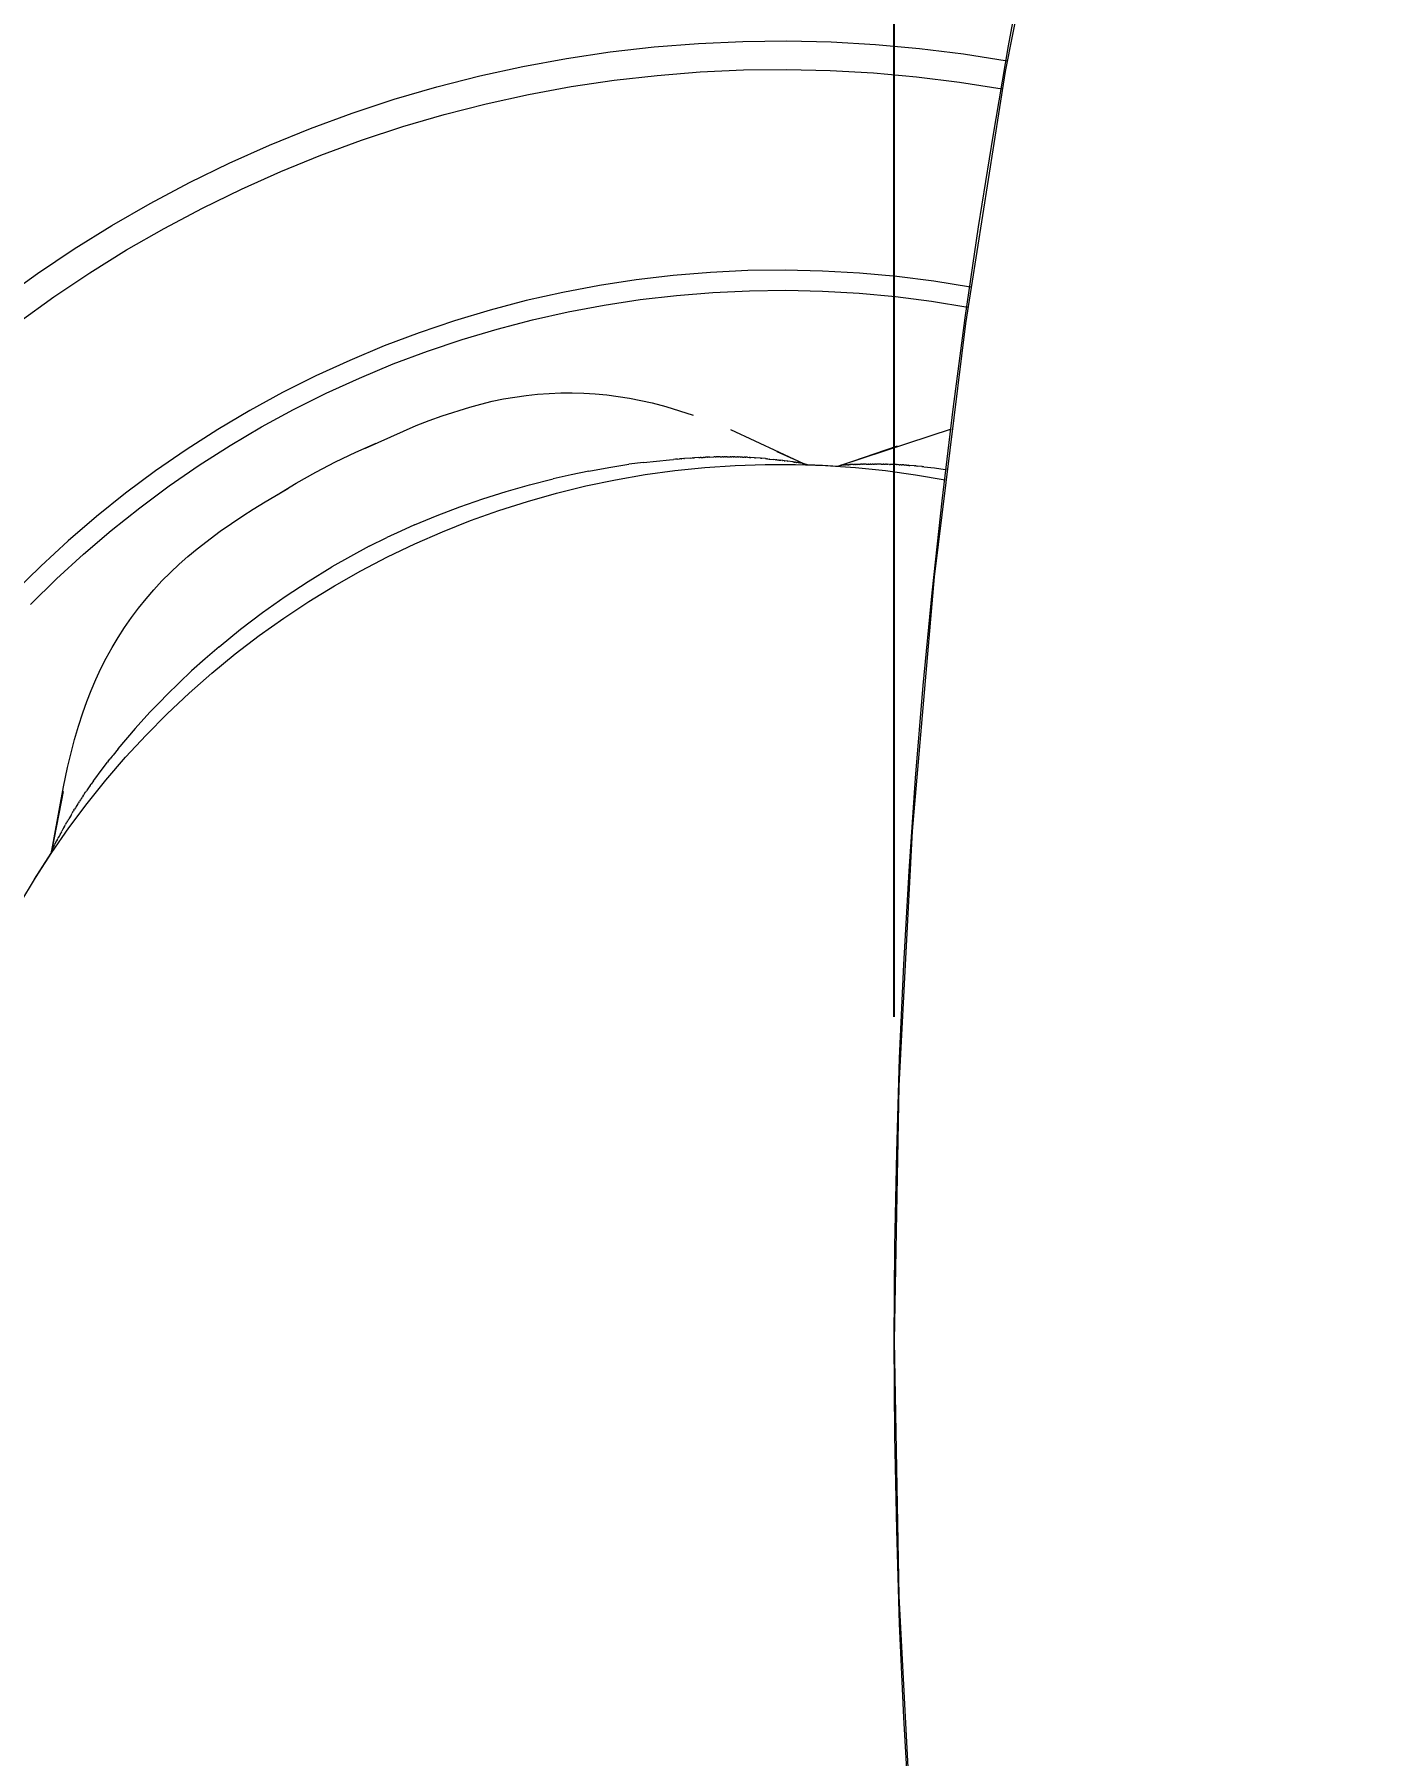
# Model space of a CAD drawing. Header units: millimetres. Extents: x 311 to 4068, y 1050 to 3803.
# Drawn here: x 1724.7 to 1766.3, y 1262.5 to 1315.6 of the extents above; entities that cross this region are included whole.
import ezdxf

# ---------------------------------------------------------------- set-up
doc = ezdxf.new("R2010")
doc.units = ezdxf.units.MM
doc.layers.add('ZANO_R', color=7, linetype='Continuous', lineweight=0)
doc.layers.add('ZANO_W', color=1, linetype='Continuous', lineweight=0)
doc.styles.get("Standard").update_dxf_attribs({"font": 'ARIALUNI.TTF'})
doc.dimstyles.new('pl i ang', dxfattribs={"dimtxt": 50, "dimasz": 50, "dimexe": 1.25, "dimexo": 0.625, "dimgap": 10, "dimtad": 1, "dimtoh": 1, "dimtxsty": 'Standard', "dimcen": 2.5, "dimclrd": 1, "dimclre": 1, "dimclrt": 1, "dimadec": 0, "dimazin": 0, "dimtfac": 1, "dimtmove": 0, "dimatfit": 3, "dimfxl": 1, "dimarcsym": 1})

# ---------------------------------------------------------------- blocks, each defined once
blk = doc.blocks.new('*D405')
at = {"layer": 'ZANO_W', "color": 1, "lineweight": -2}
for p, q in [((1751.208, 1285.297), (1751.208, 1532.821)), ((2202.454, 1285.297), (2202.454, 1532.821)), ((2162.454, 1522.821), (1791.208, 1522.821))]:
    blk.add_line(p, q, dxfattribs=at)
at = {"layer": 'ZANO_W', "color": 1}
for points in [[(1791.208, 1529.487), (1791.208, 1516.154), (1751.208, 1522.821)], [(2162.454, 1516.154), (2162.454, 1529.487), (2202.454, 1522.821)]]:
    blk.add_solid(points, dxfattribs=at)
at = {"layer": 'ZANO_W', "color": 1, "insert": (1976.831, 1553.257), "char_height": 40, "attachment_point": 5}
blk.add_mtext('451', dxfattribs=at)
blk = doc.blocks.new('*D406')
at = {"layer": 'ZANO_W', "color": 1, "lineweight": -2}
for p, q in [((1690.945, 1285.414), (1690.945, 1598.55)), ((2262.718, 1285.179), (2262.718, 1598.55)), ((2222.718, 1588.55), (1730.945, 1588.55))]:
    blk.add_line(p, q, dxfattribs=at)
at = {"layer": 'ZANO_W', "color": 1}
for points in [[(1730.945, 1595.217), (1730.945, 1581.884), (1690.945, 1588.55)], [(2222.718, 1581.884), (2222.718, 1595.217), (2262.718, 1588.55)]]:
    blk.add_solid(points, dxfattribs=at)
at = {"layer": 'ZANO_W', "color": 1, "insert": (1976.831, 1618.987), "char_height": 40, "attachment_point": 5}
blk.add_mtext('572', dxfattribs=at)

msp = doc.modelspace()

# ---------------------------------------------------------------- linework, layer by layer
at = {"layer": 'ZANO_R'}
for p, q in [((1756.131, 1322.174), (1754.63, 1314.448)), ((1741.099, 1314.851), (1742.45, 1315.052)), ((1742.45, 1315.052), (1743.806, 1315.207)), ((1743.806, 1315.207), (1745.168, 1315.316)), ((1745.168, 1315.316), (1746.532, 1315.378)), ((1746.532, 1315.378), (1747.897, 1315.394)), ((1747.897, 1315.394), (1749.262, 1315.364)), ((1749.262, 1315.364), (1750.626, 1315.287)), ((1750.626, 1315.287), (1751.986, 1315.163)), ((1751.986, 1315.163), (1753.341, 1314.994)), ((1753.341, 1314.994), (1754.689, 1314.778)), ((1738.422, 1314.311), (1739.756, 1314.604)), ((1739.756, 1314.604), (1741.099, 1314.851)), ((1743.893, 1314.331), (1745.224, 1314.437)), ((1745.224, 1314.437), (1746.558, 1314.498)), ((1746.558, 1314.498), (1747.894, 1314.513)), ((1747.894, 1314.513), (1749.229, 1314.483)), ((1749.229, 1314.483), (1750.562, 1314.408)), ((1750.562, 1314.408), (1751.892, 1314.287)), ((1754.63, 1314.448), (1753.4, 1306.675)), ((1735.788, 1313.591), (1737.099, 1313.973)), ((1737.099, 1313.973), (1738.422, 1314.311)), ((1739.931, 1313.741), (1741.245, 1313.982)), ((1741.245, 1313.982), (1742.566, 1314.179)), ((1742.566, 1314.179), (1743.893, 1314.331)), ((1751.892, 1314.287), (1753.218, 1314.121)), ((1753.218, 1314.121), (1754.536, 1313.91)), ((1734.491, 1313.164), (1735.788, 1313.591)), ((1737.332, 1313.124), (1738.627, 1313.455)), ((1738.627, 1313.455), (1739.931, 1313.741)), ((1733.21, 1312.693), (1734.491, 1313.164)), ((1736.05, 1312.75), (1737.332, 1313.124)), ((1731.945, 1312.178), (1733.21, 1312.693)), ((1733.528, 1311.871), (1734.782, 1312.332)), ((1734.782, 1312.332), (1736.05, 1312.75)), ((1730.698, 1311.621), (1731.945, 1312.178)), ((1732.291, 1311.368), (1733.528, 1311.871)), ((1729.471, 1311.022), (1730.698, 1311.621)), ((1731.072, 1310.823), (1732.291, 1311.368)), ((1728.265, 1310.381), (1729.471, 1311.022)), ((1729.872, 1310.237), (1731.072, 1310.823)), ((1727.082, 1309.699), (1728.265, 1310.381)), ((1728.692, 1309.61), (1729.872, 1310.237)), ((1725.922, 1308.978), (1727.082, 1309.699)), ((1727.535, 1308.944), (1728.692, 1309.61)), ((1724.788, 1308.218), (1725.922, 1308.978)), ((1726.401, 1308.238), (1727.535, 1308.944)), ((1723.68, 1307.419), (1724.788, 1308.218)), ((1725.291, 1307.495), (1726.401, 1308.238)), ((1743.25, 1308.023), (1742.112, 1307.849)), ((1744.392, 1308.158), (1743.25, 1308.023)), ((1745.539, 1308.252), (1744.392, 1308.158)), ((1746.688, 1308.307), (1745.539, 1308.252)), ((1747.839, 1308.322), (1746.688, 1308.307)), ((1748.989, 1308.296), (1747.839, 1308.322)), ((1750.138, 1308.23), (1748.989, 1308.296)), ((1751.284, 1308.125), (1750.138, 1308.23)), ((1752.425, 1307.979), (1751.284, 1308.125)), ((1724.208, 1306.714), (1725.291, 1307.495)), ((1740.982, 1307.635), (1739.859, 1307.382)), ((1742.112, 1307.849), (1740.982, 1307.635)), ((1743.373, 1307.415), (1744.492, 1307.545)), ((1744.492, 1307.545), (1745.616, 1307.637)), ((1745.616, 1307.637), (1746.741, 1307.689)), ((1746.741, 1307.689), (1747.868, 1307.702)), ((1747.868, 1307.702), (1748.995, 1307.676)), ((1748.995, 1307.676), (1750.12, 1307.61)), ((1750.12, 1307.61), (1751.242, 1307.506)), ((1751.242, 1307.506), (1752.36, 1307.363)), ((1753.561, 1307.794), (1752.425, 1307.979)), ((1738.746, 1307.09), (1737.644, 1306.76)), ((1739.859, 1307.382), (1738.746, 1307.09)), ((1740.051, 1306.791), (1741.151, 1307.038)), ((1741.151, 1307.038), (1742.259, 1307.246)), ((1742.259, 1307.246), (1743.373, 1307.415)), ((1752.36, 1307.363), (1753.472, 1307.181)), ((1737.644, 1306.76), (1736.554, 1306.391)), ((1737.881, 1306.185), (1738.961, 1306.507)), ((1738.961, 1306.507), (1740.051, 1306.791)), ((1753.4, 1306.675), (1752.442, 1298.864)), ((1735.478, 1305.985), (1734.416, 1305.541)), ((1736.554, 1306.391), (1735.478, 1305.985)), ((1736.812, 1305.826), (1737.881, 1306.185)), ((1734.416, 1305.541), (1733.371, 1305.061)), ((1734.717, 1304.996), (1735.757, 1305.429)), ((1735.757, 1305.429), (1736.812, 1305.826)), ((1733.371, 1305.061), (1732.342, 1304.544)), ((1733.692, 1304.528), (1734.717, 1304.996)), ((1732.342, 1304.544), (1731.333, 1303.992)), ((1732.684, 1304.023), (1733.692, 1304.528)), ((1738.805, 1304.277), (1739.153, 1304.349)), ((1739.153, 1304.349), (1739.504, 1304.409)), ((1739.504, 1304.409), (1739.856, 1304.458)), ((1739.856, 1304.458), (1740.21, 1304.495)), ((1740.21, 1304.495), (1740.564, 1304.521)), ((1740.564, 1304.521), (1740.92, 1304.535)), ((1740.92, 1304.535), (1741.275, 1304.537)), ((1741.275, 1304.537), (1741.631, 1304.528)), ((1741.631, 1304.528), (1741.986, 1304.507)), ((1741.986, 1304.507), (1742.34, 1304.474)), ((1742.34, 1304.474), (1742.692, 1304.43)), ((1742.692, 1304.43), (1743.044, 1304.374)), ((1743.044, 1304.374), (1743.393, 1304.307)), ((1743.393, 1304.307), (1743.74, 1304.228)), ((1731.333, 1303.992), (1730.343, 1303.405)), ((1731.694, 1303.485), (1732.684, 1304.023)), ((1736.865, 1303.685), (1737.266, 1303.83)), ((1737.266, 1303.83), (1738.117, 1304.099)), ((1738.117, 1304.099), (1738.459, 1304.194)), ((1738.459, 1304.194), (1738.805, 1304.277)), ((1743.74, 1304.228), (1744.158, 1304.119)), ((1744.158, 1304.119), (1745.007, 1303.851)), ((1730.343, 1303.405), (1729.375, 1302.784)), ((1730.724, 1302.912), (1731.694, 1303.485)), ((1734.899, 1302.836), (1736.468, 1303.529)), ((1736.468, 1303.529), (1736.865, 1303.685)), ((1746.159, 1303.406), (1748.412, 1302.364)), ((1749.558, 1302.305), (1752.969, 1303.431)), ((1729.375, 1302.784), (1728.428, 1302.13)), ((1729.774, 1302.305), (1730.724, 1302.912)), ((1733.977, 1302.413), (1734.598, 1302.712)), ((1734.598, 1302.712), (1735.229, 1302.99)), ((1734.861, 1302.818), (1734.899, 1302.836)), ((1747.584, 1302.732), (1747.582, 1302.733)), ((1747.584, 1302.732), (1748.091, 1302.499)), ((1749.571, 1302.307), (1751.31, 1302.903)), ((1728.845, 1301.666), (1729.774, 1302.305)), ((1733.365, 1302.094), (1733.977, 1302.413)), ((1741.792, 1302.127), (1742.405, 1302.239)), ((1742.405, 1302.239), (1743.021, 1302.335)), ((1743.47, 1302.392), (1743.021, 1302.335)), ((1743.47, 1302.392), (1744.272, 1302.473)), ((1744.277, 1302.474), (1744.272, 1302.473)), ((1744.277, 1302.474), (1744.397, 1302.484)), ((1744.461, 1302.49), (1744.397, 1302.484)), ((1744.444, 1302.142), (1745.369, 1302.237)), ((1744.461, 1302.489), (1744.462, 1302.49)), ((1744.524, 1302.495), (1744.462, 1302.49)), ((1744.524, 1302.495), (1744.588, 1302.5)), ((1744.648, 1302.505), (1744.588, 1302.5)), ((1744.648, 1302.505), (1744.652, 1302.505)), ((1744.718, 1302.51), (1744.652, 1302.505)), ((1744.718, 1302.51), (1744.739, 1302.512)), ((1744.92, 1302.525), (1744.739, 1302.512)), ((1744.92, 1302.524), (1744.983, 1302.529)), ((1745.008, 1302.53), (1744.983, 1302.529)), ((1745.008, 1302.53), (1745.05, 1302.533)), ((1745.183, 1302.541), (1745.05, 1302.533)), ((1745.183, 1302.541), (1745.218, 1302.543)), ((1745.252, 1302.544), (1745.218, 1302.543)), ((1745.252, 1302.544), (1745.318, 1302.548)), ((1745.353, 1302.549), (1745.318, 1302.548)), ((1745.353, 1302.549), (1745.384, 1302.551)), ((1745.369, 1302.237), (1746.297, 1302.301)), ((1745.437, 1302.553), (1745.384, 1302.551)), ((1745.437, 1302.553), (1745.45, 1302.553)), ((1745.516, 1302.556), (1745.45, 1302.553)), ((1745.516, 1302.556), (1745.646, 1302.56)), ((1745.685, 1302.561), (1745.646, 1302.56)), ((1745.685, 1302.561), (1745.711, 1302.562)), ((1745.766, 1302.563), (1745.711, 1302.562)), ((1745.766, 1302.563), (1745.775, 1302.563)), ((1745.838, 1302.565), (1745.775, 1302.563)), ((1745.838, 1302.565), (1745.901, 1302.565)), ((1745.926, 1302.566), (1745.901, 1302.565)), ((1745.926, 1302.566), (1745.963, 1302.566)), ((1746.006, 1302.566), (1745.963, 1302.566)), ((1746.006, 1302.566), (1746.023, 1302.566)), ((1746.053, 1302.566), (1746.023, 1302.566)), ((1746.053, 1302.566), (1746.142, 1302.566)), ((1746.162, 1302.566), (1746.142, 1302.566)), ((1746.162, 1302.566), (1746.201, 1302.565)), ((1746.239, 1302.565), (1746.201, 1302.565)), ((1746.239, 1302.565), (1746.258, 1302.564)), ((1746.286, 1302.564), (1746.258, 1302.564)), ((1746.286, 1302.564), (1746.37, 1302.562)), ((1746.297, 1302.301), (1747.227, 1302.332)), ((1746.391, 1302.561), (1746.37, 1302.562)), ((1746.391, 1302.561), (1746.425, 1302.56)), ((1746.465, 1302.559), (1746.425, 1302.56)), ((1746.465, 1302.559), (1746.478, 1302.559)), ((1746.53, 1302.557), (1746.478, 1302.559)), ((1746.53, 1302.557), (1746.582, 1302.555)), ((1746.612, 1302.553), (1746.582, 1302.555)), ((1746.612, 1302.553), (1746.633, 1302.552)), ((1746.683, 1302.55), (1746.633, 1302.552)), ((1746.683, 1302.55), (1746.733, 1302.547)), ((1746.755, 1302.546), (1746.733, 1302.547)), ((1746.755, 1302.546), (1746.782, 1302.544)), ((1746.896, 1302.537), (1746.782, 1302.544)), ((1746.896, 1302.537), (1746.924, 1302.535)), ((1747.08, 1302.523), (1746.924, 1302.535)), ((1747.08, 1302.522), (1747.123, 1302.519)), ((1747.233, 1302.509), (1747.123, 1302.519)), ((1747.227, 1302.332), (1748.157, 1302.332)), ((1747.233, 1302.509), (1747.268, 1302.505)), ((1747.297, 1302.503), (1747.268, 1302.505)), ((1747.297, 1302.503), (1747.347, 1302.497)), ((1747.36, 1302.496), (1747.347, 1302.498)), ((1747.36, 1302.496), (1747.498, 1302.482)), ((1747.542, 1302.477), (1747.498, 1302.482)), ((1747.542, 1302.477), (1747.569, 1302.474)), ((1747.6, 1302.47), (1747.569, 1302.474)), ((1747.6, 1302.47), (1747.639, 1302.466)), ((1747.655, 1302.464), (1747.639, 1302.466)), ((1747.655, 1302.464), (1747.706, 1302.458)), ((1747.762, 1302.451), (1747.706, 1302.458)), ((1747.762, 1302.451), (1747.77, 1302.45)), ((1747.813, 1302.445), (1747.77, 1302.45)), ((1747.813, 1302.445), (1747.832, 1302.442)), ((1747.911, 1302.432), (1747.832, 1302.442)), ((1747.911, 1302.432), (1747.92, 1302.431)), ((1748.083, 1302.41), (1747.92, 1302.431)), ((1748.083, 1302.41), (1748.097, 1302.408)), ((1748.122, 1302.405), (1748.097, 1302.408)), ((1748.122, 1302.405), (1748.141, 1302.402)), ((1748.158, 1302.4), (1748.141, 1302.402)), ((1748.157, 1302.332), (1749.086, 1302.3)), ((1748.158, 1302.4), (1748.183, 1302.396)), ((1748.191, 1302.395), (1748.183, 1302.396)), ((1748.191, 1302.395), (1748.202, 1302.394)), ((1748.245, 1302.388), (1748.202, 1302.394)), ((1748.245, 1302.388), (1748.257, 1302.386)), ((1748.265, 1302.385), (1748.257, 1302.386)), ((1748.265, 1302.385), (1748.29, 1302.381)), ((1748.299, 1302.379), (1748.273, 1302.383)), ((1748.299, 1302.379), (1748.304, 1302.378)), ((1748.323, 1302.375), (1748.304, 1302.379)), ((1748.323, 1302.375), (1748.331, 1302.374)), ((1748.361, 1302.368), (1748.364, 1302.368)), ((1748.369, 1302.366), (1748.372, 1302.366)), ((1748.376, 1302.365), (1748.38, 1302.364)), ((1748.382, 1302.363), (1748.387, 1302.362)), ((1748.388, 1302.362), (1748.393, 1302.361)), ((1748.395, 1302.36), (1748.393, 1302.361)), ((1748.395, 1302.36), (1748.407, 1302.356)), ((1748.413, 1302.36), (1748.408, 1302.358)), ((1748.413, 1302.363), (1748.412, 1302.364)), ((1748.413, 1302.363), (1748.414, 1302.362)), ((1748.413, 1302.36), (1748.413, 1302.36)), ((1748.413, 1302.36), (1748.413, 1302.36)), ((1748.413, 1302.36), (1748.414, 1302.36)), ((1748.414, 1302.36), (1748.414, 1302.361)), ((1748.414, 1302.361), (1748.414, 1302.361)), ((1748.414, 1302.361), (1748.414, 1302.361)), ((1748.414, 1302.361), (1748.414, 1302.361)), ((1748.414, 1302.361), (1748.414, 1302.361)), ((1748.414, 1302.361), (1748.414, 1302.361)), ((1748.414, 1302.361), (1748.414, 1302.361)), ((1748.414, 1302.361), (1748.414, 1302.361)), ((1748.414, 1302.361), (1748.414, 1302.361)), ((1748.414, 1302.361), (1748.414, 1302.361)), ((1748.414, 1302.361), (1748.414, 1302.361)), ((1748.414, 1302.361), (1748.414, 1302.361)), ((1748.414, 1302.361), (1748.415, 1302.361)), ((1748.414, 1302.36), (1748.414, 1302.36)), ((1748.414, 1302.36), (1748.414, 1302.36)), ((1748.414, 1302.36), (1748.414, 1302.36)), ((1748.414, 1302.36), (1748.414, 1302.36)), ((1748.414, 1302.36), (1748.414, 1302.36)), ((1748.414, 1302.36), (1748.414, 1302.36)), ((1748.414, 1302.36), (1748.414, 1302.36)), ((1748.414, 1302.36), (1748.414, 1302.36)), ((1748.414, 1302.36), (1748.414, 1302.36)), ((1748.414, 1302.36), (1748.414, 1302.36)), ((1748.414, 1302.36), (1748.414, 1302.36)), ((1748.414, 1302.36), (1748.414, 1302.36)), ((1748.414, 1302.36), (1748.414, 1302.36)), ((1748.414, 1302.36), (1748.414, 1302.36)), ((1748.414, 1302.36), (1748.414, 1302.36)), ((1748.415, 1302.363), (1748.52, 1302.327)), ((1748.415, 1302.361), (1748.415, 1302.362)), ((1748.415, 1302.362), (1748.415, 1302.362)), ((1748.415, 1302.362), (1748.415, 1302.362)), ((1748.415, 1302.362), (1748.415, 1302.362)), ((1748.415, 1302.362), (1748.415, 1302.362)), ((1748.415, 1302.362), (1748.415, 1302.362)), ((1748.415, 1302.362), (1748.415, 1302.362)), ((1748.415, 1302.362), (1748.415, 1302.362)), ((1748.415, 1302.362), (1748.415, 1302.362)), ((1748.415, 1302.362), (1748.415, 1302.362)), ((1748.415, 1302.362), (1748.415, 1302.362)), ((1748.415, 1302.362), (1748.415, 1302.362)), ((1748.415, 1302.362), (1748.415, 1302.362)), ((1748.415, 1302.362), (1748.415, 1302.362)), ((1748.415, 1302.362), (1748.415, 1302.362)), ((1748.415, 1302.362), (1748.415, 1302.362)), ((1748.415, 1302.362), (1748.415, 1302.362)), ((1748.415, 1302.362), (1748.415, 1302.362)), ((1748.415, 1302.362), (1748.415, 1302.362)), ((1748.415, 1302.361), (1748.415, 1302.361)), ((1748.415, 1302.361), (1748.415, 1302.361)), ((1748.415, 1302.361), (1748.415, 1302.361)), ((1748.415, 1302.361), (1748.415, 1302.361)), ((1748.415, 1302.361), (1748.415, 1302.361)), ((1748.415, 1302.361), (1748.415, 1302.361)), ((1748.415, 1302.361), (1748.415, 1302.361)), ((1748.415, 1302.361), (1748.415, 1302.361)), ((1748.415, 1302.361), (1748.415, 1302.361)), ((1748.415, 1302.361), (1748.415, 1302.361)), ((1748.415, 1302.361), (1748.415, 1302.361)), ((1748.415, 1302.361), (1748.415, 1302.361)), ((1748.415, 1302.361), (1748.415, 1302.361)), ((1748.415, 1302.361), (1748.415, 1302.361)), ((1748.415, 1302.361), (1748.415, 1302.361)), ((1748.415, 1302.361), (1748.415, 1302.361)), ((1748.415, 1302.361), (1748.415, 1302.361)), ((1748.415, 1302.361), (1748.415, 1302.361)), ((1748.415, 1302.361), (1748.415, 1302.361)), ((1748.52, 1302.327), (1748.999, 1302.308)), ((1748.999, 1302.308), (1749.477, 1302.281)), ((1749.086, 1302.3), (1750.014, 1302.235)), ((1749.464, 1302.277), (1749.495, 1302.285)), ((1749.471, 1302.277), (1749.502, 1302.285)), ((1749.495, 1302.285), (1749.525, 1302.294)), ((1749.502, 1302.285), (1749.533, 1302.294)), ((1749.525, 1302.294), (1749.556, 1302.304)), ((1749.533, 1302.294), (1749.564, 1302.304)), ((1749.555, 1302.303), (1749.555, 1302.304)), ((1749.555, 1302.304), (1749.555, 1302.304)), ((1749.555, 1302.304), (1749.555, 1302.304)), ((1749.555, 1302.304), (1749.555, 1302.304)), ((1749.555, 1302.304), (1749.555, 1302.304)), ((1749.555, 1302.304), (1749.555, 1302.304)), ((1749.555, 1302.304), (1749.555, 1302.304)), ((1749.555, 1302.304), (1749.555, 1302.304)), ((1749.555, 1302.304), (1749.555, 1302.304)), ((1749.555, 1302.304), (1749.555, 1302.304)), ((1749.556, 1302.303), (1749.555, 1302.303)), ((1749.555, 1302.303), (1749.555, 1302.303)), ((1749.556, 1302.305), (1749.558, 1302.305)), ((1749.556, 1302.304), (1749.556, 1302.304)), ((1749.556, 1302.302), (1749.556, 1302.303)), ((1749.556, 1302.303), (1749.556, 1302.303)), ((1749.556, 1302.303), (1749.556, 1302.303)), ((1749.556, 1302.303), (1749.556, 1302.303)), ((1749.556, 1302.303), (1749.556, 1302.303)), ((1749.556, 1302.303), (1749.556, 1302.303)), ((1749.556, 1302.303), (1749.556, 1302.303)), ((1749.556, 1302.303), (1749.556, 1302.303)), ((1749.556, 1302.303), (1749.556, 1302.303)), ((1749.556, 1302.303), (1749.556, 1302.303)), ((1749.556, 1302.303), (1749.556, 1302.303)), ((1749.556, 1302.303), (1749.556, 1302.303)), ((1749.556, 1302.303), (1749.556, 1302.303)), ((1749.556, 1302.303), (1749.556, 1302.303)), ((1749.556, 1302.303), (1749.556, 1302.303)), ((1749.556, 1302.303), (1749.556, 1302.303)), ((1749.556, 1302.303), (1749.556, 1302.303)), ((1749.556, 1302.303), (1749.556, 1302.303)), ((1749.556, 1302.303), (1749.556, 1302.303)), ((1749.556, 1302.303), (1749.556, 1302.303)), ((1749.556, 1302.303), (1749.556, 1302.303)), ((1749.556, 1302.303), (1749.556, 1302.303)), ((1749.557, 1302.302), (1749.556, 1302.302)), ((1749.556, 1302.302), (1749.556, 1302.302)), ((1749.556, 1302.302), (1749.556, 1302.302)), ((1749.556, 1302.302), (1749.556, 1302.302)), ((1749.556, 1302.302), (1749.556, 1302.302)), ((1749.556, 1302.302), (1749.556, 1302.302)), ((1749.556, 1302.302), (1749.556, 1302.302)), ((1749.556, 1302.302), (1749.556, 1302.302)), ((1749.557, 1302.302), (1749.557, 1302.302)), ((1749.557, 1302.302), (1749.557, 1302.302)), ((1749.557, 1302.302), (1749.557, 1302.302)), ((1749.557, 1302.302), (1749.557, 1302.302)), ((1749.557, 1302.302), (1749.557, 1302.302)), ((1749.557, 1302.302), (1749.557, 1302.302)), ((1749.557, 1302.302), (1749.557, 1302.302)), ((1749.557, 1302.302), (1749.557, 1302.302)), ((1749.557, 1302.302), (1749.557, 1302.302)), ((1749.557, 1302.302), (1749.557, 1302.302)), ((1749.557, 1302.302), (1749.557, 1302.302)), ((1749.566, 1302.305), (1749.564, 1302.304)), ((1749.566, 1302.305), (1749.567, 1302.305)), ((1749.57, 1302.306), (1749.579, 1302.308)), ((1749.582, 1302.308), (1749.589, 1302.31)), ((1749.59, 1302.31), (1749.596, 1302.311)), ((1749.598, 1302.311), (1749.604, 1302.312)), ((1749.609, 1302.312), (1749.614, 1302.313)), ((1749.621, 1302.314), (1749.658, 1302.317)), ((1749.66, 1302.317), (1749.658, 1302.317)), ((1749.66, 1302.317), (1749.671, 1302.318)), ((1749.693, 1302.319), (1749.671, 1302.318)), ((1749.693, 1302.319), (1749.699, 1302.319)), ((1749.748, 1302.321), (1749.699, 1302.319)), ((1749.748, 1302.321), (1749.764, 1302.322)), ((1749.789, 1302.323), (1749.764, 1302.322)), ((1749.789, 1302.323), (1749.801, 1302.323)), ((1749.829, 1302.324), (1749.801, 1302.323)), ((1749.829, 1302.324), (1749.84, 1302.324)), ((1749.85, 1302.325), (1749.84, 1302.325)), ((1749.85, 1302.325), (1749.86, 1302.325)), ((1749.873, 1302.326), (1749.86, 1302.325)), ((1749.873, 1302.326), (1749.881, 1302.326)), ((1749.945, 1302.328), (1749.881, 1302.326)), ((1749.945, 1302.328), (1749.969, 1302.329)), ((1749.998, 1302.33), (1749.969, 1302.329)), ((1749.998, 1302.33), (1750.016, 1302.33)), ((1750.014, 1302.235), (1750.939, 1302.139)), ((1750.054, 1302.331), (1750.016, 1302.33)), ((1750.054, 1302.331), (1750.065, 1302.331)), ((1750.144, 1302.333), (1750.065, 1302.332)), ((1750.144, 1302.333), (1750.17, 1302.334)), ((1750.207, 1302.335), (1750.17, 1302.334)), ((1750.207, 1302.335), (1750.225, 1302.335)), ((1750.273, 1302.336), (1750.225, 1302.335)), ((1750.273, 1302.336), (1750.282, 1302.336)), ((1750.341, 1302.337), (1750.282, 1302.336)), ((1750.341, 1302.337), (1750.402, 1302.337)), ((1750.412, 1302.338), (1750.402, 1302.338)), ((1750.412, 1302.337), (1750.465, 1302.338)), ((1750.484, 1302.338), (1750.465, 1302.338)), ((1750.484, 1302.338), (1750.529, 1302.338)), ((1750.56, 1302.339), (1750.529, 1302.339)), ((1750.56, 1302.338), (1750.594, 1302.338)), ((1750.638, 1302.339), (1750.594, 1302.339)), ((1750.638, 1302.338), (1750.66, 1302.338)), ((1750.799, 1302.338), (1750.66, 1302.339)), ((1750.799, 1302.338), (1750.866, 1302.337)), ((1750.884, 1302.337), (1750.866, 1302.337)), ((1750.884, 1302.336), (1750.937, 1302.335)), ((1750.972, 1302.335), (1750.937, 1302.336)), ((1750.972, 1302.335), (1751.008, 1302.334)), ((1751.062, 1302.333), (1751.008, 1302.334)), ((1751.062, 1302.332), (1751.08, 1302.332)), ((1751.201, 1302.328), (1751.08, 1302.332)), ((1751.201, 1302.328), (1751.226, 1302.327)), ((1751.275, 1302.325), (1751.226, 1302.327)), ((1751.275, 1302.325), (1751.301, 1302.324)), ((1751.349, 1302.321), (1751.301, 1302.324)), ((1751.349, 1302.321), (1751.376, 1302.32)), ((1751.424, 1302.317), (1751.376, 1302.32)), ((1751.424, 1302.317), (1751.452, 1302.316)), ((1751.501, 1302.313), (1751.452, 1302.316)), ((1751.501, 1302.313), (1751.529, 1302.311)), ((1751.58, 1302.308), (1751.529, 1302.311)), ((1751.58, 1302.308), (1751.634, 1302.304)), ((1751.661, 1302.302), (1751.634, 1302.304)), ((1751.661, 1302.302), (1751.686, 1302.3)), ((1751.828, 1302.289), (1751.686, 1302.3)), ((1751.828, 1302.289), (1751.847, 1302.287)), ((1751.885, 1302.284), (1751.847, 1302.287)), ((1751.885, 1302.284), (1751.928, 1302.28)), ((1752.061, 1302.267), (1751.928, 1302.28)), ((1752.061, 1302.267), (1752.093, 1302.264)), ((1752.122, 1302.261), (1752.093, 1302.264)), ((1752.122, 1302.261), (1752.449, 1302.222)), ((1752.449, 1302.222), (1752.775, 1302.178)), ((1752.815, 1302.172), (1752.775, 1302.178)), ((1728.428, 1302.13), (1727.505, 1301.443)), ((1727.94, 1300.995), (1728.845, 1301.666)), ((1732.176, 1301.397), (1732.765, 1301.756)), ((1732.765, 1301.756), (1733.365, 1302.094)), ((1739.236, 1301.498), (1739.959, 1301.703)), ((1739.959, 1301.703), (1740.688, 1301.887)), ((1741.239, 1302.012), (1740.688, 1301.887)), ((1740.793, 1301.444), (1741.696, 1301.666)), ((1741.792, 1302.127), (1741.239, 1302.012)), ((1741.696, 1301.666), (1742.607, 1301.856)), ((1742.607, 1301.856), (1743.523, 1302.015)), ((1743.523, 1302.015), (1744.444, 1302.142)), ((1750.939, 1302.139), (1751.86, 1302.011)), ((1751.86, 1302.011), (1752.777, 1301.852)), ((1727.505, 1301.443), (1726.607, 1300.724)), ((1731.436, 1300.949), (1731.809, 1301.178)), ((1731.809, 1301.178), (1732.456, 1301.56)), ((1732.456, 1301.56), (1732.507, 1301.589)), ((1737.81, 1301.025), (1738.519, 1301.272)), ((1738.519, 1301.272), (1739.236, 1301.498)), ((1739.012, 1300.909), (1739.898, 1301.192)), ((1739.898, 1301.192), (1740.793, 1301.444)), ((1726.607, 1300.724), (1725.734, 1299.974)), ((1727.058, 1300.293), (1727.94, 1300.995)), ((1730.766, 1300.511), (1731.12, 1300.747)), ((1731.12, 1300.747), (1731.436, 1300.949)), ((1736.414, 1300.468), (1737.108, 1300.757)), ((1737.108, 1300.757), (1737.81, 1301.025)), ((1737.272, 1300.252), (1738.136, 1300.596)), ((1738.136, 1300.596), (1739.012, 1300.909)), ((1726.201, 1299.561), (1727.058, 1300.293)), ((1729.71, 1299.727), (1730.417, 1300.267)), ((1730.417, 1300.267), (1730.766, 1300.511)), ((1735.018, 1299.806), (1735.561, 1300.077)), ((1735.986, 1300.277), (1735.561, 1300.077)), ((1736.414, 1300.468), (1735.986, 1300.277)), ((1736.42, 1299.88), (1737.272, 1300.252)), ((1725.734, 1299.974), (1724.887, 1299.195)), ((1725.371, 1298.8), (1726.201, 1299.561)), ((1729.426, 1299.493), (1729.71, 1299.727)), ((1735.018, 1299.806), (1734.434, 1299.495)), ((1735.581, 1299.478), (1736.42, 1299.88)), ((1724.887, 1299.195), (1724.069, 1298.386)), ((1728.625, 1298.736), (1728.883, 1298.997)), ((1728.883, 1298.997), (1729.151, 1299.25)), ((1729.151, 1299.25), (1729.426, 1299.493)), ((1733.133, 1298.724), (1733.86, 1299.168)), ((1734.434, 1299.495), (1733.86, 1299.168)), ((1733.947, 1298.589), (1734.756, 1299.047)), ((1734.756, 1299.047), (1735.581, 1299.478)), ((1724.567, 1298.01), (1725.371, 1298.8)), ((1728.135, 1298.187), (1728.375, 1298.466)), ((1728.375, 1298.466), (1728.625, 1298.736)), ((1732.421, 1298.255), (1733.133, 1298.724)), ((1733.154, 1298.103), (1733.947, 1298.589)), ((1752.442, 1298.864), (1751.756, 1291.024)), ((1727.904, 1297.901), (1728.135, 1298.187)), ((1731.726, 1297.762), (1732.421, 1298.255)), ((1732.379, 1297.59), (1733.154, 1298.103)), ((1727.473, 1297.305), (1727.684, 1297.606)), ((1727.684, 1297.606), (1727.904, 1297.901)), ((1731.048, 1297.246), (1731.726, 1297.762)), ((1731.621, 1297.05), (1732.379, 1297.59)), ((1727.084, 1296.681), (1727.273, 1296.996)), ((1727.273, 1296.996), (1727.473, 1297.305)), ((1730.388, 1296.708), (1731.048, 1297.246)), ((1730.882, 1296.485), (1731.621, 1297.05)), ((1726.738, 1296.032), (1726.905, 1296.359)), ((1726.905, 1296.359), (1727.084, 1296.681)), ((1729.959, 1296.339), (1729.538, 1295.96)), ((1730.388, 1296.708), (1729.959, 1296.339)), ((1730.164, 1295.895), (1730.882, 1296.485)), ((1726.582, 1295.699), (1726.738, 1296.032)), ((1729.151, 1295.596), (1729.538, 1295.96)), ((1729.466, 1295.28), (1730.164, 1295.895)), ((1726.304, 1295.018), (1726.437, 1295.361)), ((1726.437, 1295.361), (1726.582, 1295.699)), ((1728.772, 1295.224), (1729.151, 1295.596)), ((1728.789, 1294.642), (1729.466, 1295.28)), ((1726.183, 1294.671), (1726.304, 1295.018)), ((1728.254, 1294.685), (1728.564, 1295.012)), ((1728.772, 1295.224), (1728.564, 1295.012)), ((1725.932, 1293.844), (1726.051, 1294.259)), ((1726.051, 1294.259), (1726.183, 1294.671)), ((1728.254, 1294.685), (1727.803, 1294.181)), ((1728.135, 1293.981), (1728.789, 1294.642)), ((1725.857, 1293.562), (1725.932, 1293.844)), ((1727.275, 1293.555), (1727.804, 1294.181)), ((1727.504, 1293.298), (1728.135, 1293.981)), ((1725.715, 1292.978), (1725.857, 1293.562)), ((1726.747, 1292.889), (1726.948, 1293.149)), ((1726.897, 1292.593), (1727.504, 1293.298)), ((1726.97, 1293.177), (1726.948, 1293.149)), ((1726.97, 1293.177), (1727.031, 1293.253)), ((1727.051, 1293.279), (1727.031, 1293.253)), ((1727.051, 1293.279), (1727.061, 1293.291)), ((1727.092, 1293.33), (1727.061, 1293.291)), ((1727.092, 1293.33), (1727.119, 1293.363)), ((1727.275, 1293.555), (1727.119, 1293.363)), ((1725.587, 1292.39), (1725.715, 1292.978)), ((1726.55, 1292.624), (1726.533, 1292.601)), ((1726.55, 1292.624), (1726.747, 1292.889)), ((1725.235, 1290.439), (1725.587, 1292.243)), ((1725.298, 1290.814), (1725.587, 1292.39)), ((1726.152, 1292.049), (1726.167, 1292.073)), ((1726.194, 1292.113), (1726.167, 1292.073)), ((1726.194, 1292.113), (1726.21, 1292.137)), ((1726.238, 1292.179), (1726.21, 1292.137)), ((1726.238, 1292.179), (1726.269, 1292.224)), ((1726.284, 1292.246), (1726.268, 1292.224)), ((1726.284, 1292.246), (1726.298, 1292.267)), ((1726.378, 1292.384), (1726.298, 1292.268)), ((1726.314, 1291.868), (1726.897, 1292.593)), ((1726.379, 1292.384), (1726.39, 1292.4)), ((1726.411, 1292.431), (1726.389, 1292.4)), ((1726.411, 1292.431), (1726.437, 1292.467)), ((1726.514, 1292.575), (1726.436, 1292.467)), ((1726.514, 1292.575), (1726.533, 1292.601)), ((1725.757, 1291.124), (1726.314, 1291.868)), ((1725.822, 1291.518), (1725.856, 1291.575)), ((1725.865, 1291.591), (1725.856, 1291.576)), ((1725.865, 1291.591), (1725.892, 1291.636)), ((1725.911, 1291.666), (1725.892, 1291.636)), ((1725.911, 1291.666), (1725.929, 1291.697)), ((1725.958, 1291.743), (1725.929, 1291.697)), ((1725.958, 1291.743), (1725.967, 1291.758)), ((1726.031, 1291.861), (1725.967, 1291.758)), ((1726.031, 1291.861), (1726.045, 1291.882)), ((1726.071, 1291.923), (1726.045, 1291.882)), ((1726.071, 1291.923), (1726.085, 1291.945)), ((1726.111, 1291.986), (1726.085, 1291.945)), ((1726.111, 1291.986), (1726.126, 1292.009)), ((1726.152, 1292.049), (1726.126, 1292.009)), ((1725.226, 1290.36), (1725.757, 1291.124)), ((1725.528, 1291.003), (1725.537, 1291.019)), ((1725.56, 1291.061), (1725.537, 1291.019)), ((1725.56, 1291.061), (1725.565, 1291.069)), ((1725.593, 1291.121), (1725.565, 1291.069)), ((1725.594, 1291.121), (1725.624, 1291.174)), ((1725.628, 1291.182), (1725.623, 1291.174)), ((1725.628, 1291.182), (1725.654, 1291.228)), ((1725.664, 1291.246), (1725.654, 1291.229)), ((1725.664, 1291.245), (1725.686, 1291.284)), ((1725.701, 1291.311), (1725.686, 1291.284)), ((1725.702, 1291.311), (1725.718, 1291.34)), ((1725.74, 1291.379), (1725.718, 1291.34)), ((1725.74, 1291.378), (1725.752, 1291.398)), ((1725.821, 1291.518), (1725.751, 1291.398)), ((1751.756, 1291.024), (1751.345, 1283.165)), ((1725.229, 1290.427), (1725.298, 1290.814)), ((1725.248, 1290.474), (1725.25, 1290.479)), ((1725.254, 1290.485), (1725.269, 1290.519)), ((1725.27, 1290.521), (1725.269, 1290.519)), ((1725.27, 1290.521), (1725.275, 1290.531)), ((1725.285, 1290.55), (1725.275, 1290.531)), ((1725.285, 1290.55), (1725.288, 1290.556)), ((1725.31, 1290.6), (1725.288, 1290.556)), ((1725.31, 1290.599), (1725.318, 1290.614)), ((1725.329, 1290.635), (1725.318, 1290.614)), ((1725.329, 1290.635), (1725.335, 1290.646)), ((1725.349, 1290.671), (1725.335, 1290.646)), ((1725.349, 1290.671), (1725.354, 1290.68)), ((1725.358, 1290.69), (1725.353, 1290.68)), ((1725.359, 1290.69), (1725.363, 1290.698)), ((1725.369, 1290.709), (1725.363, 1290.698)), ((1725.369, 1290.709), (1725.373, 1290.717)), ((1725.403, 1290.773), (1725.373, 1290.717)), ((1725.403, 1290.773), (1725.414, 1290.794)), ((1725.428, 1290.82), (1725.414, 1290.794)), ((1725.428, 1290.82), (1725.437, 1290.836)), ((1725.455, 1290.869), (1725.437, 1290.836)), ((1725.455, 1290.869), (1725.46, 1290.879)), ((1725.498, 1290.948), (1725.46, 1290.879)), ((1725.498, 1290.948), (1725.51, 1290.971)), ((1725.528, 1291.004), (1725.51, 1290.971)), ((1724.721, 1289.579), (1725.226, 1290.36)), ((1724.947, 1289.944), (1725.21, 1290.345)), ((1725.207, 1290.332), (1725.215, 1290.362)), ((1725.211, 1290.338), (1725.219, 1290.368)), ((1725.215, 1290.362), (1725.223, 1290.393)), ((1725.219, 1290.368), (1725.227, 1290.4)), ((1725.223, 1290.393), (1725.229, 1290.424)), ((1725.227, 1290.4), (1725.233, 1290.431)), ((1725.229, 1290.425), (1725.229, 1290.427)), ((1725.229, 1290.425), (1725.229, 1290.424)), ((1725.23, 1290.424), (1725.229, 1290.424)), ((1725.229, 1290.424), (1725.229, 1290.424)), ((1725.229, 1290.424), (1725.229, 1290.424)), ((1725.229, 1290.424), (1725.229, 1290.424)), ((1725.229, 1290.424), (1725.229, 1290.424)), ((1725.229, 1290.424), (1725.229, 1290.424)), ((1725.229, 1290.424), (1725.229, 1290.424)), ((1725.229, 1290.424), (1725.229, 1290.424)), ((1725.229, 1290.424), (1725.229, 1290.424)), ((1725.231, 1290.424), (1725.23, 1290.424)), ((1725.23, 1290.424), (1725.23, 1290.424)), ((1725.23, 1290.424), (1725.23, 1290.424)), ((1725.23, 1290.424), (1725.23, 1290.424)), ((1725.23, 1290.424), (1725.23, 1290.424)), ((1725.23, 1290.424), (1725.23, 1290.424)), ((1725.23, 1290.424), (1725.23, 1290.424)), ((1725.23, 1290.424), (1725.23, 1290.424)), ((1725.23, 1290.424), (1725.23, 1290.424)), ((1725.23, 1290.424), (1725.23, 1290.424)), ((1725.23, 1290.424), (1725.23, 1290.424)), ((1725.23, 1290.424), (1725.23, 1290.424)), ((1725.23, 1290.424), (1725.23, 1290.424)), ((1725.23, 1290.424), (1725.23, 1290.424)), ((1725.23, 1290.424), (1725.23, 1290.424)), ((1725.23, 1290.424), (1725.23, 1290.424)), ((1725.23, 1290.424), (1725.23, 1290.424)), ((1725.23, 1290.424), (1725.23, 1290.424)), ((1725.23, 1290.424), (1725.23, 1290.424)), ((1725.23, 1290.424), (1725.23, 1290.424)), ((1725.231, 1290.424), (1725.231, 1290.424)), ((1725.231, 1290.424), (1725.231, 1290.424)), ((1725.231, 1290.424), (1725.231, 1290.424)), ((1725.231, 1290.424), (1725.231, 1290.424)), ((1725.231, 1290.424), (1725.231, 1290.424)), ((1725.231, 1290.424), (1725.231, 1290.424)), ((1725.231, 1290.424), (1725.231, 1290.424)), ((1725.231, 1290.424), (1725.231, 1290.424)), ((1725.231, 1290.424), (1725.231, 1290.424)), ((1725.231, 1290.424), (1725.231, 1290.424)), ((1725.231, 1290.424), (1725.231, 1290.424)), ((1725.231, 1290.424), (1725.231, 1290.424)), ((1725.231, 1290.424), (1725.231, 1290.424)), ((1725.231, 1290.424), (1725.231, 1290.424)), ((1725.231, 1290.424), (1725.231, 1290.424)), ((1725.231, 1290.424), (1725.231, 1290.424)), ((1725.231, 1290.424), (1725.231, 1290.424)), ((1725.231, 1290.424), (1725.231, 1290.424)), ((1725.231, 1290.424), (1725.231, 1290.424)), ((1725.231, 1290.424), (1725.231, 1290.424)), ((1725.231, 1290.424), (1725.231, 1290.424)), ((1725.231, 1290.424), (1725.231, 1290.424)), ((1725.231, 1290.424), (1725.231, 1290.424)), ((1725.231, 1290.424), (1725.231, 1290.424)), ((1725.234, 1290.433), (1725.233, 1290.431)), ((1725.234, 1290.433), (1725.234, 1290.435)), ((1725.235, 1290.438), (1725.238, 1290.446)), ((1725.239, 1290.449), (1725.241, 1290.455)), ((1725.241, 1290.456), (1725.244, 1290.462)), ((1725.245, 1290.465), (1725.247, 1290.47)), ((1724.244, 1288.781), (1724.721, 1289.579)), ((1724.691, 1289.539), (1724.947, 1289.944)), ((1751.345, 1283.165), (1751.208, 1275.297)), ((1751.208, 1275.297), (1751.345, 1267.428)), ((1751.345, 1267.428), (1751.756, 1259.569))]:
    msp.add_line(p, q, dxfattribs=at)
msp.add_circle((1976.831, 1275.297), 225.623, dxfattribs=at)

# ---------------------------------------------------------------- dimensions: what is measured, and where the dimension line sits
at = {"layer": 'ZANO_W'}
for base, p1, p2, picture, middle in [((1690.945, 1588.55), (2262.718, 1275.179), (1690.945, 1275.414), '*D406', (1976.831, 1618.987)), ((1751.208, 1522.821), (2202.454, 1275.297), (1751.208, 1275.297), '*D405', (1976.831, 1553.257))]:
    dim = msp.add_linear_dim(base=base, p1=p1, p2=p2, dimstyle='pl i ang', override={"dimtxt": 40, "dimasz": 40, "dimexe": 10, "dimexo": 10, "dimtoh": 0, "dimdec": 0, "dimtdec": 0, "dimtmove": 1}, dxfattribs=at)
    dim.commit()
    dim.dimension.update_dxf_attribs({"geometry": picture, "text_midpoint": middle})

doc.saveas('drawing.dxf')
